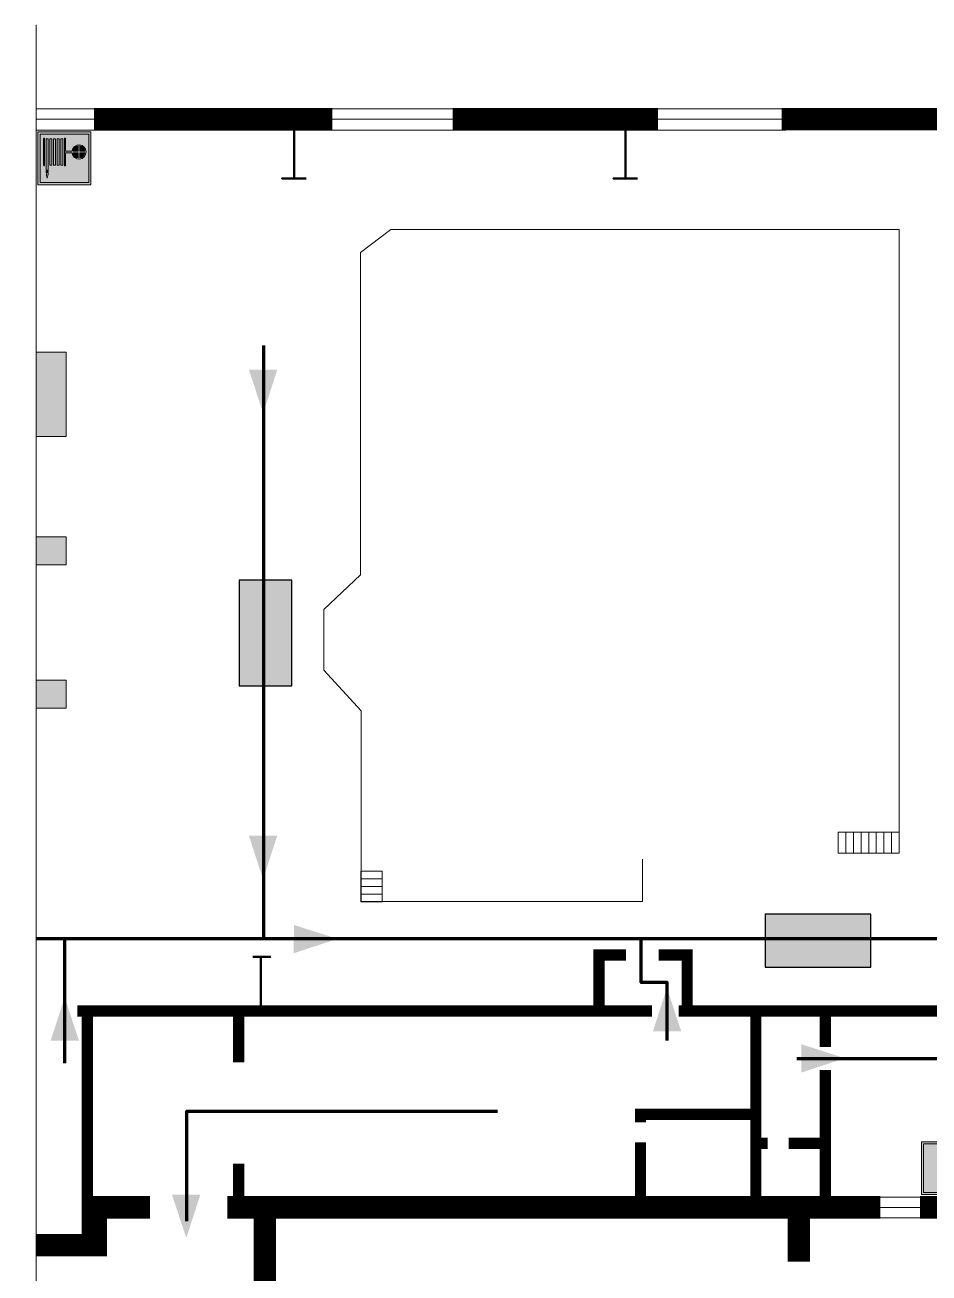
# Model space of a CAD drawing. Header units: millimetres. Extents: x 13114 to 67229, y 22859 to 38520.
# Drawn here: x 26431.4 to 26568.4, y 25199 to 25388 of the extents above; entities that cross this region are included whole.
import ezdxf

# ---------------------------------------------------------------- set-up
doc = ezdxf.new("R2010")
doc.units = ezdxf.units.MM
doc.layers.add('План_Штампы', color=7, linetype='Continuous')

# ---------------------------------------------------------------- blocks, each defined once
blk = doc.blocks.new('A$C32E8229D')
at = {"true_color": 0xffffff}
blk.add_hatch(color=7, dxfattribs=at).paths.add_polyline_path([(0, 0), (0, -8), (16, -8), (16, 0)])
h = blk.add_hatch(color=126)
h.paths.add_polyline_path([(0.2, -0.2), (15.8, -0.2), (15.8, -7.8), (0.2, -7.8)])
h.paths.add_polyline_path([(13.49, -2.05), (12.08, -2.05), (11.37, -2.63, 0.162397), (11.29, -2.84), (11.29, -3.63), (10.35, -3.63), (10.35, -4.05), (11.68, -4.05), (11.68, -3.48), (12.26, -4.28), (11.29, -5.1), (11.29, -6.78), (11.85, -6.78), (11.85, -5.44), (12.8, -4.64), (12.8, -5.94), (14.46, -5.94), (14.46, -5.39), (13.45, -5.39), (13.45, -3.97), (12.46, -2.59), (13.15, -2.59), (13.69, -3.34), (14.18, -3)], flags=16)
h.paths.add_polyline_path([(10.74, -1.82, 1), (11.8, -1.82, 1)], flags=16)
h.paths.add_polyline_path([(9.39, -3.59), (5.99, -3.59), (6.56, -3.03), (5.91, -3.03), (5.1, -3.83), (5.91, -4.64), (6.56, -4.64), (5.99, -4.09), (9.39, -4.09)], flags=16)
h.paths.add_polyline_path([(4.29, -1.08), (1.72, -1.08), (1.72, -6.6), (4.29, -6.6)], flags=16)
at = {"color": 126}
blk.add_lwpolyline([(16, -8), (0, -8), (0, 0), (16, 0)], close=True, dxfattribs=at)
blk = doc.blocks.new('A$C37112FD5')
at = {"true_color": 0xf5f5ff}
h = blk.add_hatch(color=7, dxfattribs=at)
h.dxf.hatch_style = 1
h.paths.add_polyline_path([(12.8, -7.4), (0, -7.4), (0, -20.2), (12.8, -20.2)])
h.paths.add_polyline_path([(12.29, -7.91), (12.29, -19.69), (0.51, -19.69), (0.51, -7.91)], flags=16)
h.paths.add_polyline_path([(4.98, -9.04, -0.42597), (5.17, -9.22), (5.17, -12.25), (5.17, -15.29, -0.432244), (4.98, -15.47), (4.83, -15.47, -0.42597), (4.64, -15.29), (4.64, -12.25), (4.64, -9.22, -0.432244), (4.83, -9.04)], flags=0)
h.paths.add_polyline_path([(4.28, -9.22), (4.28, -12.25), (4.28, -15.29, -0.432244), (4.09, -15.47), (3.94, -15.47, -0.42597), (3.75, -15.29), (3.75, -12.25), (3.75, -9.22, -0.432244), (3.94, -9.04), (4.09, -9.04, -0.42597)], flags=0)
h.paths.add_polyline_path([(5.72, -9.04), (5.87, -9.04, -0.42597), (6.06, -9.22), (6.06, -12.25), (6.06, -15.29, -0.432244), (5.87, -15.47), (5.72, -15.47, -0.42597), (5.53, -15.29), (5.53, -12.25), (5.53, -9.22, -0.432244)], flags=0)
h.paths.add_polyline_path([(6.42, -8.9), (6.5, -8.9, -0.42597), (6.69, -9.08), (6.69, -12.03), (8.21, -12.03, -15.824349), (8.21, -12.47), (6.69, -12.47), (6.69, -15.42, -0.432244), (6.5, -15.6), (6.42, -15.6)], flags=0)
h.paths.add_polyline_path([(3.39, -9.22), (3.39, -12.25), (3.39, -15.29, -0.432244), (3.2, -15.47), (3.05, -15.47, -0.42597), (2.85, -15.29), (2.85, -12.25), (2.85, -9.22, -0.432244), (3.05, -9.04), (3.2, -9.04, -0.42597)], flags=0)
h.paths.add_polyline_path([(2.5, -9.22), (2.5, -16.71), (1.96, -16.71), (1.96, -9.22, -0.432244), (2.15, -9.04), (2.31, -9.04, -0.42597)], flags=0)
h.paths.add_polyline_path([(1.61, -8.9), (1.61, -15.6), (1.57, -15.6, -0.42597), (1.37, -15.42), (1.37, -12.03), (1.37, -9.09, -0.432244), (1.57, -8.9)], flags=0)
h.paths.add_polyline_path([(9.76, -10.81), (9.76, -12.03), (8.49, -12.03, -0.336371)], flags=0)
h.paths.add_polyline_path([(8.49, -12.47), (9.76, -12.47), (9.76, -13.7, -0.336371)], flags=0)
h.paths.add_polyline_path([(10.11, -10.81, -0.336371), (11.38, -12.03), (10.11, -12.03)], flags=0)
h.paths.add_polyline_path([(10.11, -12.47), (11.38, -12.47, -0.336371), (10.11, -13.7)], flags=0)
h.paths.add_polyline_path([(2.5, -16.84), (2.5, -17.05), (1.97, -17.05), (1.97, -16.84)], flags=0)
h.paths.add_polyline_path([(2.5, -17.24, -0.033778), (2.24, -18.6, -0.033778), (1.97, -17.24)], flags=0)
h = blk.add_hatch(color=242)
h.dxf.hatch_style = 1
h.paths.add_polyline_path([(12.29, -7.91), (0.51, -7.91), (0.51, -19.69), (12.29, -19.69)])
h.paths.add_polyline_path([(6.42, -15.6), (6.42, -8.9), (6.5, -8.9, -0.42597), (6.69, -9.08), (6.69, -12.03), (8.21, -12.03, -15.824349), (8.21, -12.47), (6.69, -12.47), (6.69, -15.42, -0.432244), (6.5, -15.6)], flags=16)
h.paths.add_polyline_path([(5.87, -15.47), (5.72, -15.47, -0.42597), (5.53, -15.29), (5.53, -12.25), (5.53, -9.22, -0.432244), (5.72, -9.04), (5.87, -9.04, -0.42597), (6.06, -9.22), (6.06, -12.25), (6.06, -15.29, -0.432244)], flags=16)
h.paths.add_polyline_path([(4.98, -15.47), (4.83, -15.47, -0.42597), (4.64, -15.29), (4.64, -12.25), (4.64, -9.22, -0.432244), (4.83, -9.04), (4.98, -9.04, -0.42597), (5.17, -9.22), (5.17, -12.25), (5.17, -15.29, -0.432244)], flags=16)
h.paths.add_polyline_path([(4.09, -15.47), (3.94, -15.47, -0.42597), (3.75, -15.29), (3.75, -12.25), (3.75, -9.22, -0.432244), (3.94, -9.04), (4.09, -9.04, -0.42597), (4.28, -9.22), (4.28, -12.25), (4.28, -15.29, -0.432244)], flags=16)
h.paths.add_polyline_path([(3.2, -15.47), (3.05, -15.47, -0.42597), (2.85, -15.29), (2.85, -12.25), (2.85, -9.22, -0.432244), (3.05, -9.04), (3.2, -9.04, -0.42597), (3.39, -9.22), (3.39, -12.25), (3.39, -15.29, -0.432244)], flags=16)
h.paths.add_polyline_path([(2.5, -17.05), (1.97, -17.05), (1.97, -16.84), (2.5, -16.84)], flags=16)
h.paths.add_polyline_path([(2.5, -17.24, -0.033778), (2.24, -18.6, -0.033778), (1.97, -17.24)], flags=16)
h.paths.add_polyline_path([(2.5, -16.71), (1.96, -16.71), (1.96, -9.22, -0.432244), (2.15, -9.04), (2.31, -9.04, -0.42597), (2.5, -9.22)], flags=16)
h.paths.add_polyline_path([(1.61, -15.6), (1.57, -15.6, -0.42597), (1.37, -15.42), (1.37, -12.03), (1.37, -9.09, -0.432244), (1.57, -8.9), (1.61, -8.9)], flags=16)
h.paths.add_polyline_path([(8.49, -12.47), (9.76, -12.47), (9.76, -13.7, -0.336371)], flags=0)
h.paths.add_polyline_path([(10.11, -13.7), (10.11, -12.47), (11.38, -12.47, -0.336371)], flags=0)
h.paths.add_polyline_path([(8.49, -12.03, -0.336371), (9.76, -10.81), (9.76, -12.03)], flags=0)
h.paths.add_polyline_path([(10.11, -12.03), (10.11, -10.81, -0.336371), (11.38, -12.03)], flags=0)
h = blk.add_hatch(color=7, dxfattribs=at)
h.dxf.hatch_style = 1
h.paths.add_polyline_path([(1.61, -8.9), (1.57, -8.9, 0.432244), (1.37, -9.09), (1.37, -12.03), (1.37, -15.42, 0.42597), (1.57, -15.6), (1.61, -15.6)])
h.paths.add_polyline_path([(2.5, -9.22, 0.42597), (2.31, -9.04), (2.15, -9.04, 0.432244), (1.96, -9.22), (1.96, -16.71), (2.5, -16.71)])
h.paths.add_polyline_path([(2.5, -16.84), (1.97, -16.84), (1.97, -17.05), (2.5, -17.05)])
h.paths.add_polyline_path([(2.5, -17.24), (1.97, -17.24, 0.033778), (2.24, -18.6, 0.033778)])
h.paths.add_polyline_path([(3.39, -12.25), (3.39, -9.22, 0.42597), (3.2, -9.04), (3.05, -9.04, 0.432244), (2.85, -9.22), (2.85, -12.25), (2.85, -15.29, 0.42597), (3.05, -15.47), (3.2, -15.47, 0.432244), (3.39, -15.29)])
h.paths.add_polyline_path([(4.28, -12.25), (4.28, -9.22, 0.42597), (4.09, -9.04), (3.94, -9.04, 0.432244), (3.75, -9.22), (3.75, -12.25), (3.75, -15.29, 0.42597), (3.94, -15.47), (4.09, -15.47, 0.432244), (4.28, -15.29)])
h.paths.add_polyline_path([(5.17, -12.25), (5.17, -9.22, 0.42597), (4.98, -9.04), (4.83, -9.04, 0.432244), (4.64, -9.22), (4.64, -12.25), (4.64, -15.29, 0.42597), (4.83, -15.47), (4.98, -15.47, 0.432244), (5.17, -15.29)])
h.paths.add_polyline_path([(6.06, -12.25), (6.06, -9.22, 0.42597), (5.87, -9.04), (5.72, -9.04, 0.432244), (5.53, -9.22), (5.53, -12.25), (5.53, -15.29, 0.42597), (5.72, -15.47), (5.87, -15.47, 0.432244), (6.06, -15.29)])
h.paths.add_polyline_path([(6.69, -12.47), (8.21, -12.47, 15.824349), (8.21, -12.03), (6.69, -12.03), (6.69, -9.08, 0.42597), (6.5, -8.9), (6.42, -8.9), (6.42, -15.6), (6.5, -15.6, 0.432244), (6.69, -15.42)])
h.paths.add_polyline_path([(8.49, -12.47), (9.76, -12.47), (9.76, -13.7, -0.336371)], flags=16)
h.paths.add_polyline_path([(8.49, -12.03, -0.336371), (9.76, -10.81), (9.76, -12.03)], flags=16)
h.paths.add_polyline_path([(10.11, -12.47), (11.38, -12.47, -0.336371), (10.11, -13.7)], flags=16)
h.paths.add_polyline_path([(10.11, -12.03), (10.11, -10.81, -0.336371), (11.38, -12.03)], flags=16)
h = blk.add_hatch(color=242)
h.dxf.hatch_style = 1
h.paths.add_polyline_path([(9.76, -10.81, 0.336371), (8.49, -12.03), (9.76, -12.03)])
h.paths.add_polyline_path([(10.11, -10.81), (10.11, -12.03), (11.38, -12.03, 0.336371)])
h.paths.add_polyline_path([(11.38, -12.47), (10.11, -12.47), (10.11, -13.7, 0.336371)])
h.paths.add_polyline_path([(9.76, -12.47), (8.49, -12.47, 0.336371), (9.76, -13.7)])
at = {"color": 242, "lineweight": 5}
for p, q in [((0, -20.2), (0, -7.4)), ((0, -7.4), (12.8, -7.4)), ((1.57, -8.9), (1.61, -8.9)), ((1.61, -8.9), (1.61, -15.6)), ((2.15, -9.04), (2.31, -9.04)), ((3.05, -9.04), (3.2, -9.04)), ((3.94, -9.04), (4.09, -9.04)), ((4.83, -9.04), (4.98, -9.04)), ((5.72, -9.04), (5.87, -9.04)), ((6.42, -8.9), (6.42, -15.6)), ((6.5, -8.9), (6.42, -8.9)), ((12.8, -20.2), (12.8, -7.4)), ((1.37, -12.03), (1.37, -9.08)), ((1.37, -12.03), (1.37, -15.42)), ((1.96, -16.71), (1.96, -9.22)), ((2.5, -16.71), (2.5, -9.22)), ((2.85, -12.25), (2.85, -9.22)), ((3.39, -12.25), (3.39, -9.22)), ((3.75, -12.25), (3.75, -9.22)), ((4.28, -12.25), (4.28, -9.22)), ((4.64, -12.25), (4.64, -9.22)), ((5.17, -12.25), (5.17, -9.22)), ((5.53, -12.25), (5.53, -9.22)), ((6.06, -12.25), (6.06, -9.22)), ((6.69, -12.03), (6.69, -9.08)), ((8.21, -12.03), (6.69, -12.03)), ((9.76, -12.03), (8.49, -12.03)), ((9.76, -10.81), (9.76, -12.03)), ((10.11, -10.81), (10.11, -12.03)), ((11.38, -12.03), (10.11, -12.03)), ((2.85, -12.25), (2.85, -15.29)), ((3.39, -12.25), (3.39, -15.29)), ((3.75, -12.25), (3.75, -15.29)), ((4.28, -12.25), (4.28, -15.29)), ((4.64, -12.25), (4.64, -15.29)), ((5.17, -12.25), (5.17, -15.29)), ((5.53, -12.25), (5.53, -15.29)), ((6.06, -12.25), (6.06, -15.29)), ((8.21, -12.47), (6.69, -12.47)), ((6.69, -12.47), (6.69, -15.42)), ((9.76, -12.47), (8.49, -12.47)), ((9.76, -12.47), (9.76, -13.7)), ((11.38, -12.47), (10.11, -12.47)), ((10.11, -12.47), (10.11, -13.7)), ((1.57, -15.6), (1.61, -15.6)), ((1.96, -16.71), (2.5, -16.71)), ((1.97, -16.84), (2.5, -16.84)), ((1.97, -17.05), (1.97, -16.84)), ((2.5, -17.05), (1.97, -17.05)), ((1.97, -17.24), (2.5, -17.24)), ((2.5, -16.84), (2.5, -17.05)), ((3.05, -15.47), (3.2, -15.47)), ((3.94, -15.47), (4.09, -15.47)), ((4.83, -15.47), (4.98, -15.47)), ((5.72, -15.47), (5.87, -15.47)), ((6.42, -15.6), (6.5, -15.6)), ((0, -20.2), (12.8, -20.2))]:
    blk.add_line(p, q, dxfattribs=at)
blk.add_lwpolyline([(0.51, -7.91), (12.29, -7.91), (12.29, -19.69), (0.51, -19.69)], close=True, dxfattribs=at)
for centre, radius, start, end in [((1.56, -9.09), 0.182, 87.1027, 180.6071), ((2.15, -9.22), 0.182, 87.1027, 180.6071), ((2.32, -9.22), 0.182, 359.3929, 92.8973), ((3.04, -9.22), 0.182, 87.1027, 180.6071), ((3.21, -9.22), 0.182, 359.3929, 92.8973), ((3.93, -9.22), 0.182, 87.1027, 180.6071), ((4.1, -9.22), 0.182, 359.3929, 92.8973), ((4.82, -9.22), 0.182, 87.1027, 180.6071), ((4.99, -9.22), 0.182, 359.3929, 92.8973), ((5.71, -9.22), 0.182, 87.1027, 180.6071), ((5.88, -9.22), 0.182, 359.3929, 92.8973), ((6.51, -9.09), 0.182, 359.3929, 92.8973), ((9.93, -12.25), 1.74, 187.2319, 172.7681), ((9.93, -12.25), 1.46, 96.9927, 171.3585), ((9.93, -12.25), 1.46, 8.6415, 83.0073), ((9.93, -12.25), 1.46, 188.6415, 263.0073), ((9.93, -12.25), 1.46, 276.9927, 351.3585), ((1.56, -15.42), 0.182, 179.3929, 272.8973), ((12.17, -15.98), 10.27, 187.041, 194.7793), ((-7.7, -15.98), 10.27, 345.2207, 352.959), ((3.04, -15.29), 0.182, 179.3929, 272.8973), ((3.21, -15.29), 0.182, 267.1027, 0.6071), ((3.93, -15.29), 0.182, 179.3929, 272.8973), ((4.1, -15.29), 0.182, 267.1027, 0.6071), ((4.82, -15.29), 0.182, 179.3929, 272.8973), ((4.99, -15.29), 0.182, 267.1027, 0.6071), ((5.71, -15.29), 0.182, 179.3929, 272.8973), ((5.88, -15.29), 0.182, 267.1027, 0.6071), ((6.51, -15.42), 0.182, 267.1027, 0.6071)]:
    blk.add_arc(centre, radius, start, end, dxfattribs=at)
blk = doc.blocks.new('A$C3AD82952')
at = {"true_color": 0xf5f5ff}
h = blk.add_hatch(color=7, dxfattribs=at)
h.dxf.hatch_style = 1
h.paths.add_polyline_path([(8.21, 8.73, 0.414214), (7.89, 9.05), (7.22, 9.05), (7.22, 9.92), (7.59, 9.92, 1), (7.57, 10.36), (7.22, 10.36), (7.22, 10.6), (6.43, 10.6), (6.43, 10.36), (6.01, 10.36), (4.74, 9.59), (4.74, 8.69), (4.98, 8.73), (4.98, 9.26), (6.12, 9.91), (6.43, 9.91), (6.43, 9.05), (5.76, 9.05, 0.414214), (5.44, 8.73), (5.44, 2.2), (8.21, 2.2)], flags=0)
h.paths.add_polyline_path([(12.8, 12.8), (0, 12.8), (0, 0), (12.8, 0)])
h.paths.add_polyline_path([(0.51, 12.29), (12.29, 12.29), (12.29, 0.51), (0.51, 0.51)], flags=16)
h.paths.add_polyline_path([(4.74, 9.59), (6.01, 10.36), (6.43, 10.36), (6.43, 10.6), (7.22, 10.6), (7.22, 10.36), (7.59, 10.36, -0.94586), (7.59, 9.92), (7.22, 9.92), (7.22, 9.05), (7.89, 9.05, -0.414214), (8.21, 8.73), (8.21, 2.2), (5.44, 2.2), (5.44, 8.73, -0.414214), (5.76, 9.05), (6.43, 9.05), (6.43, 9.91), (6.12, 9.91), (4.98, 9.26), (4.98, 8.73), (4.74, 8.69)], flags=0)
h = blk.add_hatch(color=242)
h.dxf.hatch_style = 1
h.paths.add_polyline_path([(12.29, 12.29), (0.51, 12.29), (0.51, 0.51), (12.29, 0.51)])
h.paths.add_polyline_path([(4.74, 8.69), (4.74, 9.59), (6.01, 10.36), (6.43, 10.36), (6.43, 10.6), (7.22, 10.6), (7.22, 10.36), (7.59, 10.36, -0.94586), (7.59, 9.92), (7.22, 9.92), (7.22, 9.05), (7.89, 9.05, -0.414214), (8.21, 8.73), (8.21, 2.2), (5.44, 2.2), (5.44, 8.73, -0.414214), (5.76, 9.05), (6.43, 9.05), (6.43, 9.91), (6.12, 9.91), (4.98, 9.26), (4.98, 8.73)], flags=16)
h = blk.add_hatch(color=7, dxfattribs=at)
h.dxf.hatch_style = 1
h.paths.add_polyline_path([(8.21, 8.73, 0.414214), (7.89, 9.05), (7.22, 9.05), (7.22, 9.92), (7.59, 9.92, 1), (7.57, 10.36), (7.22, 10.36), (7.22, 10.6), (6.43, 10.6), (6.43, 10.36), (6.01, 10.36), (4.74, 9.59), (4.74, 8.69), (4.98, 8.73), (4.98, 9.26), (6.12, 9.91), (6.43, 9.91), (6.43, 9.05), (5.76, 9.05, 0.414214), (5.44, 8.73), (5.44, 2.2), (8.21, 2.2)])
at = {"color": 242, "lineweight": 5}
for p, q in [((0, 0), (0, 12.8)), ((0, 12.8), (12.8, 12.8)), ((12.8, 0), (12.8, 12.8)), ((6.01, 10.36), (4.74, 9.59)), ((4.74, 9.59), (4.74, 8.69)), ((4.98, 9.26), (6.12, 9.91)), ((4.98, 8.73), (4.98, 9.26)), ((6.01, 10.36), (6.43, 10.36)), ((6.12, 9.91), (6.43, 9.91)), ((7.22, 10.6), (6.43, 10.6)), ((6.43, 10.6), (6.43, 10.36)), ((6.43, 9.91), (6.43, 9.05)), ((7.22, 10.36), (7.22, 10.6)), ((7.59, 10.36), (7.22, 10.36)), ((7.22, 9.05), (7.22, 9.92)), ((7.59, 9.92), (7.22, 9.92)), ((4.74, 8.69), (4.98, 8.73)), ((5.44, 2.2), (5.44, 8.73)), ((5.76, 9.05), (6.43, 9.05)), ((7.89, 9.05), (7.22, 9.05)), ((8.21, 2.2), (8.21, 8.73)), ((0, 0), (12.8, 0)), ((5.44, 2.2), (8.21, 2.2))]:
    blk.add_line(p, q, dxfattribs=at)
blk.add_lwpolyline([(0.51, 12.29), (12.29, 12.29), (12.29, 0.51), (0.51, 0.51)], close=True, dxfattribs=at)
for centre, radius, start, end in [((7.58, 10.14), 0.223, 273.1875, 86.8125), ((5.76, 8.73), 0.32, 90, 180), ((7.89, 8.73), 0.32, 0, 90)]:
    blk.add_arc(centre, radius, start, end, dxfattribs=at)

msp = doc.modelspace()

# ---------------------------------------------------------------- hatches: boundary and pattern name
at = {"lineweight": 0}
h = msp.add_hatch(color=256, dxfattribs=at)
h.dxf.hatch_style = 1
h.paths.add_polyline_path([(26437.64, 25338.47), (26433.11, 25338.47), (26433.11, 25325.66), (26437.64, 25325.66)])
h = msp.add_hatch(color=256, dxfattribs=at)
h.dxf.hatch_style = 1
h.paths.add_polyline_path([(26437.64, 25310.49), (26433.11, 25310.49), (26433.11, 25306.24), (26437.64, 25306.24)])
h = msp.add_hatch(color=256, dxfattribs=at)
h.dxf.hatch_style = 1
h.paths.add_polyline_path([(26437.64, 25288.77), (26433.11, 25288.77), (26433.11, 25284.52), (26437.64, 25284.52)])

# ---------------------------------------------------------------- linework, layer by layer
for points in [[(26433.11, 25185.87), (26433.11, 25388)], [(26547.1, 25375.32), (26433.11, 25375.32)], [(26546.04, 25373.72), (26433.11, 25373.72)], [(26546.71, 25372.05), (26433.11, 25372.05)], [(26563.87, 25262.56), (26563.87, 25357.05), (26486.83, 25357.05), (26482.22, 25353.55), (26482.22, 25304.71), (26476.68, 25299.46), (26476.68, 25290.28), (26482.36, 25284.13), (26482.36, 25255.27), (26524.97, 25255.27), (26524.97, 25261.66)], [(26567.91, 25210.48), (26559.13, 25210.48)], [(26567.01, 25208.94), (26558.23, 25208.94)], [(26567.43, 25207.35), (26558.65, 25207.35)]]:
    msp.add_lwpolyline(points, dxfattribs=at)
for points, const_width in [([(26441.89, 25373.72), (26477.96, 25373.72)], 3.4), ([(26496.22, 25373.72), (26527.33, 25373.72)], 3.4), ([(26546.04, 25373.72), (26604.35, 25373.72)], 3.4), ([(26522.46, 25247.15), (26518.38, 25247.15), (26518.38, 25238.75)], 1.7), ([(26531.74, 25238.9), (26531.74, 25247.15), (26527.43, 25247.15)], 1.7), ([(26526.43, 25238.67), (26439.34, 25238.67)], 1.7), ([(26463.8, 25238.67), (26463.8, 25230.9)], 1.7), ([(26573.71, 25238.67), (26530.43, 25238.67)], 1.7), ([(26542.15, 25209.17), (26542.15, 25238.67)], 1.7), ([(26552.66, 25238.67), (26552.66, 25233.22)], 1.7), ([(26440.86, 25204.12), (26440.86, 25238.14)], 1.7), ([(26552.66, 25229.76), (26552.66, 25209.77)], 1.7), ([(26542.15, 25223.04), (26524.67, 25223.04), (26524.67, 25221.81)], 1.7), ([(26524.67, 25218.79), (26524.67, 25209.48)], 1.7), ([(26542.15, 25218.64), (26543.91, 25218.64)], 1.7), ([(26552.66, 25218.64), (26547.11, 25218.64)], 1.7), ([(26463.8, 25209.67), (26463.8, 25215.54)], 1.7), ([(26450.37, 25208.94), (26442.16, 25208.94), (26442.16, 25203.22), (26433.11, 25203.22)], 3.4), ([(26515.97, 25181.04), (26467.75, 25181.04), (26467.75, 25208.94), (26548.64, 25208.94), (26462.08, 25208.94)], 3.4), ([(26561.02, 25208.94), (26548.64, 25208.94), (26548.64, 25200.7)], 3.4), ([(26575.35, 25208.94), (26567.01, 25208.94)], 3.4)]:
    msp.add_lwpolyline(points, dxfattribs=dict(at, const_width=const_width))
at = {"lineweight": 50}
for points in [[(26472.2, 25373.72), (26472.2, 25364.77), (26470.37, 25364.77), (26474.02, 25364.77)], [(26522.39, 25373.72), (26522.39, 25364.77), (26520.56, 25364.77), (26524.21, 25364.77)], [(26467.15, 25238.67), (26467.15, 25246.88), (26468.6, 25246.88), (26465.93, 25246.88)]]:
    msp.add_lwpolyline(points, dxfattribs=at)
at = {"color": 126, "lineweight": 100, "true_color": 0x008754}
for points in [[(26758.52, 25345.78), (26749.42, 25338.23), (26749.42, 25249.6), (26433.11, 25249.6)], [(26467.55, 25339.48), (26467.55, 25249.6)], [(26437.47, 25230.79), (26437.47, 25249.6)], [(26528.69, 25234.19), (26528.69, 25242.98), (26524.78, 25242.98), (26524.78, 25249.6)], [(26548.35, 25231.51), (26578.26, 25231.51), (26578.26, 25224.45)], [(26502.99, 25223.45), (26455.86, 25223.45), (26455.86, 25206.83)]]:
    msp.add_lwpolyline(points, dxfattribs=at)
at = {"lineweight": 0}
for points in [[(26437.64, 25325.66), (26433.11, 25325.66), (26433.11, 25338.47), (26437.64, 25338.47)], [(26437.64, 25306.24), (26433.11, 25306.24), (26433.11, 25310.49), (26437.64, 25310.49)], [(26437.64, 25284.52), (26433.11, 25284.52), (26433.11, 25288.77), (26437.64, 25288.77)], [(26554.61, 25265.75), (26554.61, 25262.56), (26555.77, 25262.56), (26555.77, 25265.75)], [(26555.77, 25265.75), (26555.77, 25262.56), (26556.92, 25262.56), (26556.92, 25265.75)], [(26555.77, 25265.75), (26555.77, 25262.56), (26556.92, 25262.56), (26556.92, 25265.75)], [(26556.92, 25265.75), (26556.92, 25262.56), (26558.08, 25262.56), (26558.08, 25265.75)], [(26558.08, 25265.75), (26558.08, 25262.56), (26559.24, 25262.56), (26559.24, 25265.75)], [(26559.24, 25265.75), (26559.24, 25262.56), (26560.39, 25262.56), (26560.39, 25265.75)], [(26560.39, 25265.75), (26560.39, 25262.56), (26561.55, 25262.56), (26561.55, 25265.75)], [(26560.39, 25265.75), (26560.39, 25262.56), (26561.55, 25262.56), (26561.55, 25265.75)], [(26561.55, 25265.75), (26561.55, 25262.56), (26562.71, 25262.56), (26562.71, 25265.75)], [(26562.71, 25265.75), (26562.71, 25262.56), (26563.87, 25262.56), (26563.87, 25265.75)], [(26485.51, 25259.84), (26482.32, 25259.84), (26482.32, 25258.69), (26485.51, 25258.69)], [(26485.51, 25258.69), (26482.32, 25258.69), (26482.32, 25257.53), (26485.51, 25257.53)], [(26485.51, 25258.69), (26482.32, 25258.69), (26482.32, 25257.53), (26485.51, 25257.53)], [(26485.51, 25257.53), (26482.32, 25257.53), (26482.32, 25256.37), (26485.51, 25256.37)], [(26485.51, 25256.37), (26482.32, 25256.37), (26482.32, 25255.21), (26485.51, 25255.21)]]:
    msp.add_lwpolyline(points, close=True, dxfattribs=at)
at = {"layer": 'План_Штампы', "color": 126, "true_color": 0x008754}
for points in [[(26465.34, 25335.79), (26469.63, 25335.78), (26467.5, 25329.2)], [(26465.33, 25265.22), (26469.62, 25265.21), (26467.49, 25258.63)], [(26472.14, 25247.43), (26472.15, 25251.72), (26478.73, 25249.6)], [(26530.84, 25235.59), (26526.55, 25235.6), (26528.68, 25242.18)], [(26439.59, 25234.17), (26435.3, 25234.19), (26437.43, 25240.76)], [(26549.05, 25229.36), (26549.06, 25233.64), (26555.64, 25231.52)], [(26453.68, 25210.86), (26457.97, 25210.85), (26455.85, 25204.28)]]:
    msp.add_solid(points, dxfattribs=at)

# ---------------------------------------------------------------- block references
for name, p, xscale, yscale, zscale in [('A$C37112FD5', (26433.38, 25376.43), 0.6249984004534781, 0.6249984004534781, 0.6249984004534781), ('A$C3AD82952', (26567.22, 25210.88), 0.625, 0.625, 0.625)]:
    msp.add_blockref(name, p, dxfattribs=dict(xscale=xscale, yscale=yscale, zscale=zscale))
at = {"layer": 'План_Штампы', "color": 126, "true_color": 0x008754, "xscale": -1, "rotation": 270}
msp.add_blockref('A$C32E8229D', (26471.86, 25287.92), dxfattribs=at)
at = {"layer": 'План_Штампы', "color": 126, "true_color": 0x008754, "xscale": -1}
msp.add_blockref('A$C32E8229D', (26559.57, 25253.33), dxfattribs=at)

doc.saveas('drawing.dxf')
